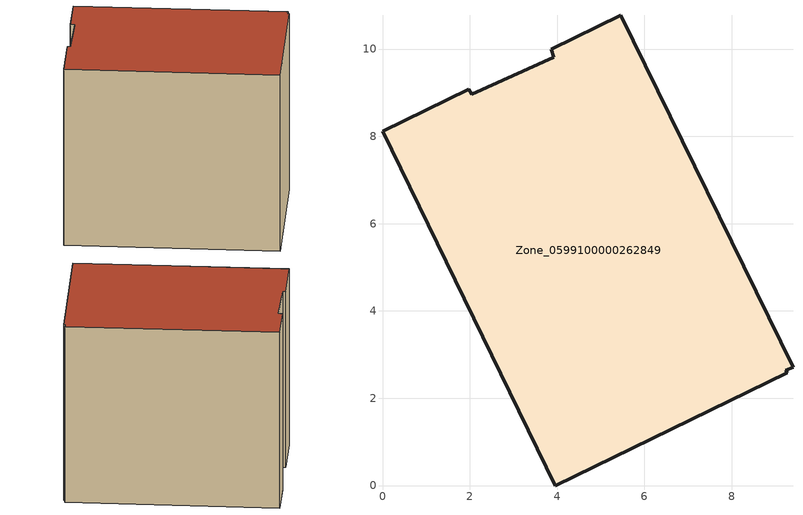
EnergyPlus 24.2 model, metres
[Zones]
Zone_0599100000262849
 floor ground (C_G): 2.04,8.96 3.93,9.81 3.87,10 5.46,10.77 9.4,2.71 9.24,2.64 9.27,2.58 3.96,0 0,8.12 1.97,9.08 z0
 wall outside (C_F): 9.4,2.71 5.46,10.77 3.87,10 3.93,9.81 2.04,8.96 1.97,9.08 0,8.12 3.96,0 9.27,2.58 9.24,2.64 9.4,2.71 z0:8.13
 roof outside (C_R): 5.46,10.77 3.87,10 3.93,9.81 2.04,8.96 1.97,9.08 0,8.12 3.96,0 9.27,2.58 9.24,2.64 9.4,2.71 z8.13
[BUILDING]
Pand.0599100000262849: North Axis=0; Terrain=City; Loads Convergence Tolerance Value=0.04; Temperature Convergence Tolerance Value=0.4; Solar Distribution=FullExterior; Maximum Number of Warmup Days=25; Minimum Number of Warmup Days=1
[Site:Location]
Rotterdam.The.Hague.AP_ZH_NLD Design_Conditions: Latitude=51.96; Longitude=4.45; Time Zone=1; Elevation=-4.5
[SITE:GROUNDTEMPERATURE:BUILDINGSURFACE]
18, 18, 18, 18, 18, 18, 18, 18, 18, 18, 18, 18
[MATERIAL] Thermal Absorptance=0.9; Solar Absorptance=0.7; Visible Absorptance=0.7
Name | Roughness | Thickness | Conductivity | Density | Specific Heat
G.TI.1965-1974 | MediumSmooth | 0.15 | 0.882353 | 540 | 1210
F.TI.1965-1974 | Rough | 0.3 | 0.697674 | 1920 | 840
R.TI.1965-1974 | MediumRough | 0.2 | 0.232558 | 1500 | 1000
[CONSTRUCTION]
C_G: G.TI.1965-1974
C_F: F.TI.1965-1974
C_R: R.TI.1965-1974
[ZONE]
Zone_0599100000262849: Type=1; Multiplier=1; Ceiling Height=Autocalculate; Volume=Autocalculate; Floor Area=autocalculate; Part of Total Floor Area=Yes
[ZONEINFILTRATION:DESIGNFLOWRATE]
Infil_Zone_0599100000262849: Zone or ZoneList or Space or SpaceList=Zone_0599100000262849; Schedule=AlwaysOn; Design Flow Rate Calculation Method=Flow/Area; Flow Rate per Floor Area=0.003; Constant Term Coefficient=1; Temperature Term Coefficient=0; Velocity Term Coefficient=0; Velocity Squared Term Coefficient=0
[HVACTEMPLATE:ZONE:IDEALLOADSAIRSYSTEM]
Zone_0599100000262849: Maximum Heating Supply Air Temperature=50; Minimum Cooling Supply Air Temperature=13; Maximum Heating Supply Air Humidity Ratio=0.0156; Minimum Cooling Supply Air Humidity Ratio=0.0077; Heating Limit=NoLimit; Cooling Limit=NoLimit; Dehumidification Control Type=ConstantSensibleHeatRatio; Cooling Sensible Heat Ratio=0.7; Dehumidification Setpoint=60; Humidification Control Type=None; Humidification Setpoint=30; Outdoor Air Method=None; Outdoor Air Flow Rate per Person=0.00944; Outdoor Air Flow Rate per Zone Floor Area=0; Outdoor Air Flow Rate per Zone=0; Demand Controlled Ventilation Type=None; Outdoor Air Economizer Type=NoEconomizer; Heat Recovery Type=None; Sensible Heat Recovery Effectiveness=0.7; Latent Heat Recovery Effectiveness=0.65
[ZONECONTROL:THERMOSTAT]
ThermostatControl_Zone_0599100000262849: Zone or ZoneList=Zone_0599100000262849; Control Type Schedule=DualSetpointControlType; Control 1=Thermostat_Zone_0599100000262849; Temperature Difference Between Cutout And Setpoint=0
[THERMOSTATSETPOINT:DUALSETPOINT]
Thermostat_Zone_0599100000262849: Heating Setpoint Temperature Schedule=HeatingSetpoint_Zone_0599100000262849; Cooling Setpoint Temperature Schedule=CoolingSetpoint_Zone_0599100000262849
[SCHEDULE:COMPACT]
HeatingSetpoint_Zone_0599100000262849: Through: 12/31, For: AllDays, Until: 24:00, 21
CoolingSetpoint_Zone_0599100000262849: Through: 12/31, For: AllDays, Until: 24:00, 24
DualSetpointControlType: Through: 12/31, For: AllDays, Until: 24:00, 4
AlwaysOn: Through: 12/31, For: AllDays, Until: 24:00, 1
